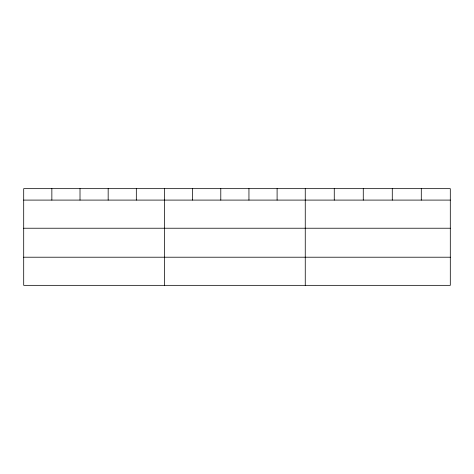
<?xml version="1.0" encoding="UTF-8"?>
<svg xmlns="http://www.w3.org/2000/svg" width="474" height="474" viewBox="0 0 474 474"><rect width="100%" height="100%" fill="white"/><g stroke="black" fill="none" stroke-linecap="round" stroke-linejoin="round"><path stroke-width="0.71" d="M450.3 228.225L450.3 188.658L23.7 188.658L23.7 285.342L450.3 285.342L450.3 228.225L23.7 228.225M23.7 200.093L450.3 200.093M23.7 257.21L450.3 257.21M421.291 188.658L421.291 200.093M392.282 188.658L392.282 200.093M363.274 188.658L363.274 200.093M334.265 188.658L334.265 200.093M305.256 188.658L305.256 285.342M277.1 188.658L277.1 200.093M248.945 188.658L248.945 200.093M220.789 188.658L220.789 200.093M192.634 188.658L192.634 200.093M164.478 188.658L164.478 285.342M136.322 188.658L136.322 200.093M108.167 188.658L108.167 200.093M80.011 188.658L80.011 200.093M51.856 188.658L51.856 200.093"/></g></svg>
